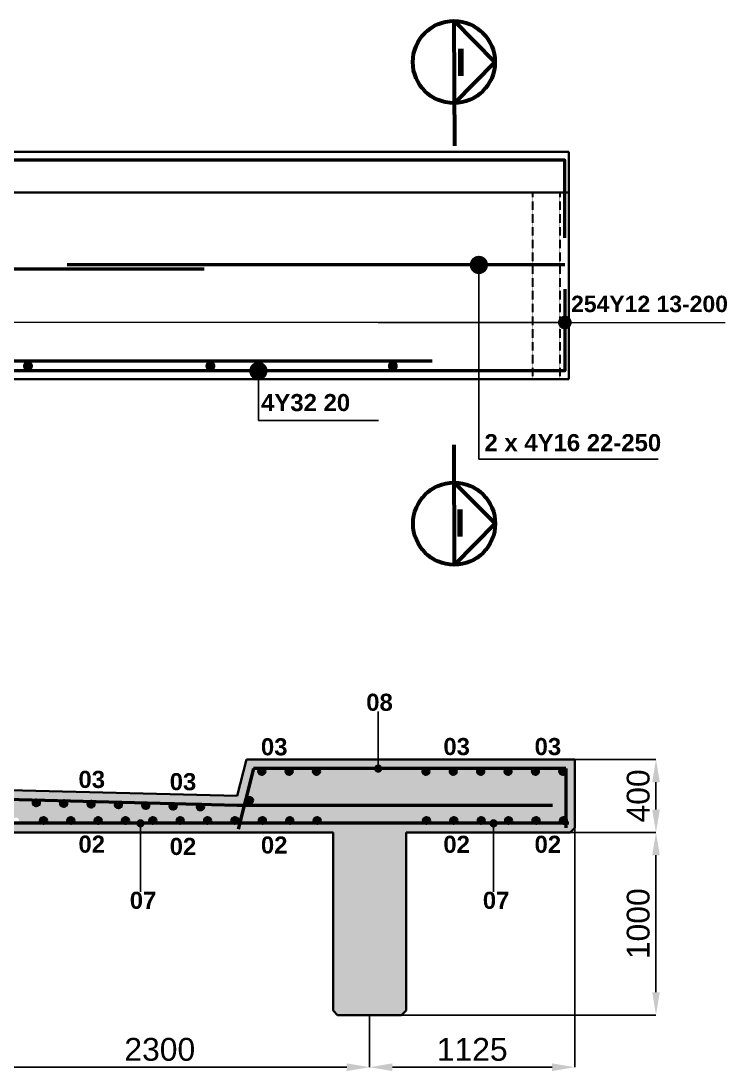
# Model space of a CAD drawing. Header units: millimetres. Extents: x -1307360 to -9241, y 140559 to 432424.
# Drawn here: x -1218462 to -1210722, y 223940 to 235445 of the extents above; entities that cross this region are included whole.
import ezdxf

# ---------------------------------------------------------------- set-up
doc = ezdxf.new("R2010")
doc.units = ezdxf.units.MM
doc.header["$MEASUREMENT"] = 0
doc.linetypes.add('DASHED2', pattern=[0.375, 0.25, -0.125])
for name, color, linetype, lineweight in [('BORDER', 3, 'Continuous', 60), ('dimension', 252, 'Continuous', 20), ('hidden', 5, 'DASHED2', 30), ('lettering', 120, 'Continuous', 25), ('outline', 3, 'Continuous', 35), ('reinforcement', 6, 'Continuous', 50)]:
    doc.layers.add(name, color=color, linetype=linetype, lineweight=lineweight)
doc.styles.add('ARIAL', font='arial.ttf')
doc.dimstyles.new('Dimstyle_50', dxfattribs={"dimtxt": 125, "dimasz": 125, "dimexe": 33, "dimexo": 25, "dimgap": 33, "dimtad": 1, "dimdec": 0, "dimzin": 0, "dimdsep": 46, "dimtxsty": 'ARIAL', "dimcen": 0.09, "dimclrd": 256, "dimclrt": 1, "dimadec": 0, "dimazin": 0, "dimtfac": 1, "dimtdec": 0, "dimtmove": 2, "dimatfit": 3, "dimldrblk": 'DOT', "dimfxl": 33, "dimtolj": 1, "dimtzin": 0, "dimarcsym": 0})
doc.dimstyles.new('scale_50', dxfattribs={"dimtxt": 250, "dimasz": 250, "dimexe": 0.25, "dimexo": 0.25, "dimgap": 66, "dimtad": 1, "dimdec": 0, "dimlfac": 0.5, "dimzin": 0, "dimdsep": 46, "dimtxsty": 'ARIAL', "dimcen": 0.09, "dimclrd": 4, "dimclre": 5, "dimclrt": 1, "dimadec": 0, "dimazin": 0, "dimtfac": 1, "dimtdec": 0, "dimtmove": 2, "dimatfit": 3, "dimfxl": 1, "dimtolj": 1, "dimtzin": 0, "dimarcsym": 0})

# ---------------------------------------------------------------- blocks, each defined once
blk = doc.blocks.new('*D142')
at = {"layer": 'Defpoints', "color": 0, "transparency": 16777216}
for p in [(-1219241, 224554), (-1214641, 224554), (-1214641, 223982)]:
    blk.add_point(p, dxfattribs=at)
at = {"layer": 'dimension', "color": 5, "lineweight": -2, "transparency": 16777216}
for p, q in [((-1219241, 224554), (-1219241, 223982)), ((-1214641, 224554), (-1214641, 223982))]:
    blk.add_line(p, q, dxfattribs=at)
at = {"layer": 'dimension', "color": 4, "lineweight": -2, "transparency": 16777216}
blk.add_line((-1218991, 223982), (-1214891, 223982), dxfattribs=at)
at = {"layer": 'dimension', "color": 4, "transparency": 16777216}
for points in [[(-1218991, 224024), (-1218991, 223940), (-1219241, 223982)], [(-1214891, 224024), (-1214891, 223940), (-1214641, 223982)]]:
    blk.add_solid(points, dxfattribs=at)
at = {"layer": 'dimension', "color": 1, "transparency": 16777216, "insert": (-1216941, 224176), "char_height": 250, "attachment_point": 5, "style": 'ARIAL'}
blk.add_mtext('\\A1;2300', dxfattribs=at)
blk = doc.blocks.new('*D143')
at = {"layer": 'Defpoints', "color": 0, "transparency": 16777216}
for p in [(-1212391, 226604), (-1214641, 224554), (-1212391, 223982)]:
    blk.add_point(p, dxfattribs=at)
at = {"layer": 'dimension', "color": 5, "lineweight": -2, "transparency": 16777216}
for p, q in [((-1212391, 226604), (-1212391, 223982)), ((-1214641, 224554), (-1214641, 223982))]:
    blk.add_line(p, q, dxfattribs=at)
at = {"layer": 'dimension', "color": 4, "lineweight": -2, "transparency": 16777216}
blk.add_line((-1214391, 223982), (-1212641, 223982), dxfattribs=at)
at = {"layer": 'dimension', "color": 4, "transparency": 16777216}
for points in [[(-1214391, 224024), (-1214391, 223940), (-1214641, 223982)], [(-1212641, 224024), (-1212641, 223940), (-1212391, 223982)]]:
    blk.add_solid(points, dxfattribs=at)
at = {"layer": 'dimension', "color": 1, "transparency": 16777216, "insert": (-1213516, 224176), "char_height": 250, "attachment_point": 5, "style": 'ARIAL'}
blk.add_mtext('\\A1;1125', dxfattribs=at)
blk = doc.blocks.new('*D144')
at = {"layer": 'Defpoints', "color": 0, "transparency": 16777216}
for p in [(-1212391, 227354), (-1212441, 226554), (-1211501, 226554)]:
    blk.add_point(p, dxfattribs=at)
at = {"layer": 'dimension', "color": 5, "lineweight": -2, "transparency": 16777216}
for p, q in [((-1212391, 227354), (-1211501, 227354)), ((-1212441, 226554), (-1211501, 226554))]:
    blk.add_line(p, q, dxfattribs=at)
at = {"layer": 'dimension', "color": 4, "lineweight": -2, "transparency": 16777216}
blk.add_line((-1211501, 227104), (-1211501, 226804), dxfattribs=at)
at = {"layer": 'dimension', "color": 4, "transparency": 16777216}
for points in [[(-1211543, 227104), (-1211459, 227104), (-1211501, 227354)], [(-1211543, 226804), (-1211459, 226804), (-1211501, 226554)]]:
    blk.add_solid(points, dxfattribs=at)
at = {"layer": 'dimension', "color": 1, "transparency": 16777216, "insert": (-1211695, 226954), "char_height": 250, "attachment_point": 5, "rotation": 90, "style": 'ARIAL'}
blk.add_mtext('\\A1;400', dxfattribs=at)
blk = doc.blocks.new('*D145')
at = {"layer": 'Defpoints', "color": 0, "transparency": 16777216}
for p in [(-1212441, 226554), (-1214291, 224554), (-1211501, 224554)]:
    blk.add_point(p, dxfattribs=at)
at = {"layer": 'dimension', "color": 5, "lineweight": -2, "transparency": 16777216}
for p, q in [((-1212441, 226554), (-1211501, 226554)), ((-1214291, 224554), (-1211501, 224554))]:
    blk.add_line(p, q, dxfattribs=at)
at = {"layer": 'dimension', "color": 4, "lineweight": -2, "transparency": 16777216}
blk.add_line((-1211501, 226304), (-1211501, 224804), dxfattribs=at)
at = {"layer": 'dimension', "color": 4, "transparency": 16777216}
for points in [[(-1211543, 226304), (-1211459, 226304), (-1211501, 226554)], [(-1211543, 224804), (-1211459, 224804), (-1211501, 224554)]]:
    blk.add_solid(points, dxfattribs=at)
at = {"layer": 'dimension', "color": 1, "transparency": 16777216, "insert": (-1211695, 225554), "char_height": 250, "attachment_point": 5, "rotation": 90, "style": 'ARIAL'}
blk.add_mtext('\\A1;1000', dxfattribs=at)
blk = doc.blocks.new('_Dot')
at = {"color": 0, "linetype": 'ByBlock', "lineweight": -2}
blk.add_line((-0.5, 0), (-1, 0), dxfattribs=at)
at = {"color": 0, "linetype": 'ByBlock', "const_width": 0.5}
blk.add_lwpolyline([(-0.25, 0, 1), (0.25, 0, 1)], format="xyb", close=True, dxfattribs=at)

msp = doc.modelspace()

# ---------------------------------------------------------------- hatches: boundary and pattern name
at = {"layer": 'reinforcement', "true_color": 0xf0f0f0}
msp.add_hatch(color=7, dxfattribs=at).paths.add_polyline_path([(-1219641.1, 224604), (-1219591.1, 224554), (-1218891.1, 224554), (-1218841.1, 224604), (-1218841.1, 226554), (-1215041.1, 226554), (-1215041.1, 224604), (-1214991.1, 224554), (-1214291.1, 224554), (-1214241.1, 224604), (-1214241.1, 226554), (-1212441.1, 226554), (-1212391.1, 226604), (-1212391.1, 227354), (-1215991.1, 227354), (-1216091.1, 226954), (-1223091.1, 227129), (-1223091.1, 227030.2, -0.0927588), (-1223079.4, 227028.7), (-1222801, 227021.8, -0.1394257), (-1222783.5, 227021.3), (-1222501.1, 227014.3, -0.139455), (-1222483.6, 227013.8), (-1222201.2, 227006.8, -0.1394843), (-1222183.7, 227006.3), (-1221901.3, 226999.3, -0.1395137), (-1221883.8, 226998.8), (-1221601.4, 226991.8, -0.139543), (-1221583.8, 226991.3), (-1221301.5, 226984.3, -0.1395723), (-1221283.9, 226983.8), (-1221001.6, 226976.8, -0.1396016), (-1220984, 226976.3), (-1220701.7, 226969.3, -0.1396308), (-1220684.1, 226968.8), (-1220401.7, 226961.8, -0.1396601), (-1220384.2, 226961.3), (-1220101.8, 226954.3, -0.1396894), (-1220084.3, 226953.8), (-1219801.9, 226946.8, -0.1397187), (-1219784.4, 226946.3), (-1218602.3, 226916.8, -0.1398357), (-1218584.8, 226916.4), (-1218302.4, 226909.3, -0.139865), (-1218284.9, 226908.9), (-1218002.5, 226901.8, -0.1398942), (-1217985, 226901.4), (-1217702.6, 226894.3, -0.1399234), (-1217685, 226893.9), (-1217402.7, 226886.8, -0.1399527), (-1217385.1, 226886.4), (-1217102.8, 226879.3, -0.1399819), (-1217085.2, 226878.9), (-1216802.9, 226871.8, -0.1400111), (-1216785.3, 226871.4), (-1216503, 226864.3, -0.1400403), (-1216485.4, 226863.9), (-1216093.6, 226854.1), (-1216013.5, 226854.1), (-1215913, 227254), (-1215825.1, 227254, -0.0324327), (-1215820.9, 227254), (-1215525.1, 227254, -0.0324327), (-1215520.9, 227254), (-1215225.1, 227254, -0.0324327), (-1215220.9, 227254), (-1214025.1, 227254, -0.0324327), (-1214020.9, 227254), (-1213725.1, 227254, -0.0324327), (-1213720.9, 227254), (-1213425.1, 227254, -0.0324327), (-1213420.9, 227254), (-1213125.1, 227254, -0.0324327), (-1213120.9, 227254), (-1212825.1, 227254, -0.0324327), (-1212820.9, 227254), (-1212525.1, 227254, -0.0324327), (-1212520.9, 227254), (-1212491.1, 227254), (-1212491.1, 227224, -0.0293275), (-1212491.1, 227220.2), (-1212491.1, 226705.5, -0.1653291), (-1212484.4, 226686, -0.1653291), (-1212491.1, 226666.5), (-1212491.1, 226654.5), (-1212510.9, 226654.5, -0.0878491), (-1212522, 226654.5), (-1212810.9, 226654.5, -0.0871719), (-1212822, 226654.5), (-1213110.9, 226654.5, -0.0864894), (-1213121.9, 226654.5), (-1213411, 226654.5, -0.0858017), (-1213421.9, 226654.5), (-1213711, 226654.5, -0.0851086), (-1213721.8, 226654.5), (-1214011.1, 226654.5, -0.08441), (-1214021.8, 226654.5), (-1215211.2, 226654.4, -0.0815575), (-1215221.6, 226654.4), (-1215511.3, 226654.4, -0.080829), (-1215521.6, 226654.4), (-1215811.3, 226654.4, -0.0800941), (-1215821.5, 226654.4), (-1216111.4, 226654.4, -0.0793526), (-1216121.5, 226654.4), (-1216411.4, 226654.4, -0.0786043), (-1216421.4, 226654.4), (-1216711.5, 226654.4, -0.0778489), (-1216721.4, 226654.4), (-1217011.5, 226654.4, -0.0770864), (-1217021.3, 226654.4), (-1217311.6, 226654.4, -0.0763164), (-1217321.3, 226654.4), (-1217611.6, 226654.4, -0.0755387), (-1217621.2, 226654.4), (-1217911.7, 226654.4, -0.0747531), (-1217921.2, 226654.4), (-1218211.7, 226654.3, -0.0739594), (-1218221.1, 226654.3), (-1218511.8, 226654.3, -0.0731572), (-1218521.1, 226654.3), (-1218811.8, 226654.3, -0.0723463), (-1218821, 226654.3), (-1219815.9, 226654.3, -0.0695656), (-1219824.8, 226654.3), (-1220116, 226654.3, -0.0687132), (-1220124.7, 226654.3), (-1220416, 226654.3, -0.0678504), (-1220424.7, 226654.3), (-1220716.1, 226654.3, -0.0669766), (-1220724.6, 226654.3), (-1221016.2, 226654.3, -0.0660915), (-1221024.6, 226654.3), (-1221316.2, 226654.3, -0.0651946), (-1221324.5, 226654.3), (-1221616.3, 226654.3, -0.0642854), (-1221624.5, 226654.3), (-1221916.3, 226654.3, -0.0633633), (-1221924.4, 226654.3), (-1222216.4, 226654.2, -0.0624279), (-1222224.3, 226654.2), (-1222516.4, 226654.2, -0.0614784), (-1222524.3, 226654.2), (-1222816.5, 226654.2, -0.0605143), (-1222824.2, 226654.2), (-1223091.1, 226654.2), (-1223091.1, 226554), (-1219641.1, 226554)])
h = msp.add_hatch(color=7, dxfattribs=at)
h.paths.add_polyline_path([(-1230261.1, 227221.8, -0.9824823), (-1230325.1, 227222.9, -0.347061), (-1230300.5, 227254), (-1230551.6, 227254, -0.347061), (-1230527.1, 227222.9, -0.9924799), (-1230591.1, 227222.4), (-1230591.1, 226686.5, -0.9924799), (-1230527.1, 226686, -0.3994949), (-1230557.5, 226654), (-1230267.4, 226654, -0.3982522), (-1230297.7, 226686, -1), (-1230233.7, 226686, -0.3982378), (-1230263.9, 226654), (-1229967.6, 226654.1, -0.397063), (-1229997.7, 226686, -1), (-1229933.7, 226686, -0.3970486), (-1229963.8, 226654.1), (-1229667.7, 226654.1, -0.3959523), (-1229697.7, 226686, -1), (-1229633.7, 226686, -0.3959379), (-1229663.7, 226654.1), (-1229367.8, 226654.1, -0.3949064), (-1229397.7, 226686, -1), (-1229333.7, 226686, -0.394892), (-1229363.6, 226654.1), (-1229067.9, 226654.1, -0.3939152), (-1229097.7, 226686, -1), (-1229033.7, 226686, -0.3939008), (-1229063.5, 226654.1), (-1228008.1, 226654.1, -0.3907512), (-1228037.5, 226686, -1), (-1227973.5, 226686, -0.3907368), (-1228002.9, 226654.1), (-1227708.1, 226654.1, -0.389932), (-1227737.5, 226686, -1), (-1227673.5, 226686, -0.3899177), (-1227702.8, 226654.1), (-1227408.2, 226654.1, -0.3891402), (-1227437.5, 226686, -1), (-1227373.5, 226686, -0.3891259), (-1227402.7, 226654.1), (-1227108.3, 226654.1, -0.3883732), (-1227137.5, 226686, -1), (-1227073.5, 226686, -0.3883589), (-1227102.6, 226654.1), (-1226808.4, 226654.1, -0.3876288), (-1226837.5, 226686, -1), (-1226773.5, 226686, -0.3876145), (-1226802.5, 226654.1), (-1226508.5, 226654.1, -0.3869051), (-1226537.5, 226686, -1), (-1226473.5, 226686, -0.3868908), (-1226502.5, 226654.1), (-1226208.6, 226654.1, -0.3862006), (-1226237.5, 226686, -1), (-1226173.5, 226686, -0.3861863), (-1226202.4, 226654.1), (-1225908.6, 226654.2, -0.3855138), (-1225937.5, 226686, -1), (-1225873.5, 226686, -0.3854995), (-1225902.3, 226654.2), (-1225608.7, 226654.2, -0.3848435), (-1225637.5, 226686, -1), (-1225573.5, 226686, -0.3848292), (-1225602.2, 226654.2), (-1225308.8, 226654.2, -0.3841885), (-1225337.5, 226686, -1), (-1225273.5, 226686, -0.3841742), (-1225302.2, 226654.2), (-1225008.9, 226654.2, -0.3835478), (-1225037.5, 226686, -1), (-1224973.5, 226686, -0.3835335), (-1225002.1, 226654.2), (-1224708.9, 226654.2, -0.3829206), (-1224737.5, 226686, -1), (-1224673.5, 226686, -0.3829063), (-1224702, 226654.2), (-1224409, 226654.2, -0.3823061), (-1224437.5, 226686, -1), (-1224373.5, 226686, -0.3822918), (-1224402, 226654.2), (-1223424.1, 226654.2, -0.3803686), (-1223452.4, 226686, -1), (-1223388.4, 226686, -0.3803544), (-1223416.6, 226654.2), (-1223124.2, 226654.2, -0.3798009), (-1223152.4, 226686, -0.8119305), (-1223091.1, 226698.9), (-1223091.1, 226966.3, -0.397432), (-1223121.2, 226998.3, -0.3283093), (-1223098.7, 227028.8), (-1223381.2, 227021.8, -0.3429329), (-1223357.1, 226990.8, -1), (-1223421.1, 226990.8, -0.3290697), (-1223398.6, 227021.3), (-1224581.2, 226991.9, -0.3460821), (-1224556.8, 226960.8, -1), (-1224620.8, 226960.8, -0.3321926), (-1224597.8, 226991.5), (-1224881.2, 226984.4, -0.3468911), (-1224856.7, 226953.3, -1), (-1224920.7, 226953.3, -0.3329948), (-1224897.7, 226984), (-1225181.2, 226976.9, -0.3477095), (-1225156.6, 226945.8, -1), (-1225220.6, 226945.8, -0.3338063), (-1225197.5, 226976.5), (-1225481.2, 226969.4, -0.3485375), (-1225456.5, 226938.3, -1), (-1225520.5, 226938.3, -0.3346272), (-1225497.3, 226969), (-1225781.2, 226962, -0.3493754), (-1225756.4, 226930.8, -1), (-1225820.4, 226930.8, -0.335458), (-1225797.1, 226961.6), (-1226081.2, 226954.5, -0.3502237), (-1226056.3, 226923.3, -1), (-1226120.3, 226923.3, -0.3362991), (-1226096.9, 226954.1), (-1226381.2, 226947, -0.3510826), (-1226356.2, 226915.8, -1), (-1226420.2, 226915.8, -0.3371507), (-1226396.7, 226946.6), (-1226681.2, 226939.5, -0.3519527), (-1226656.1, 226908.3, -1), (-1226720.1, 226908.3, -0.3380133), (-1226696.5, 226939.2), (-1226981.2, 226932.1, -0.3528342), (-1226956, 226900.8, -1), (-1227020, 226900.8, -0.3388873), (-1226996.3, 226931.7), (-1227281.2, 226924.6, -0.3537278), (-1227255.9, 226893.3, -1), (-1227319.9, 226893.3, -0.3397733), (-1227296.2, 226924.2), (-1227581.2, 226917.1, -0.3546339), (-1227555.8, 226885.8, -1), (-1227619.8, 226885.8, -0.3406715), (-1227596, 226916.8), (-1227881.2, 226909.6, -0.355553), (-1227855.7, 226878.3, -1), (-1227919.7, 226878.3, -0.3415827), (-1227895.8, 226909.3), (-1229081.3, 226879.7, -0.3593716), (-1229055.3, 226848.3, -1), (-1229119.3, 226848.3, -0.3453681), (-1229095, 226879.4), (-1229381.3, 226872.3, -0.3603652), (-1229355.3, 226840.8, -1), (-1229419.3, 226840.8, -0.346353), (-1229394.8, 226871.9), (-1229681.3, 226864.8, -0.361376), (-1229655.2, 226833.3, -1), (-1229719.2, 226833.3, -0.4691019), (-1229681.3, 226864.8), (-1229394.8, 226871.9, -0.106497), (-1229381.3, 226872.3), (-1229095, 226879.4, -0.1082767), (-1229081.3, 226879.7), (-1227895.8, 226909.3, -0.1151331), (-1227881.2, 226909.6), (-1227596, 226916.8, -0.1167874), (-1227581.2, 226917.1), (-1227296.2, 226924.2, -0.1184199), (-1227281.2, 226924.6), (-1227246.1, 226925.5), (-1230021.7, 226919.3, -0.3204521), (-1230000.1, 226889, -1), (-1230064.1, 226889, -0.3192243), (-1230042.6, 226919.2), (-1230185.4, 226918.9)])
h.paths.add_polyline_path([(-1230194.2, 226947.6, -1), (-1230258.2, 226947.6, -1)], flags=16)
h.paths.add_polyline_path([(-1216826.9, 226840.8, -0.3418483), (-1216802.9, 226871.8), (-1217085.2, 226878.9, -0.327965), (-1217062.8, 226848.3, -1), (-1217126.8, 226848.3, -0.3418643), (-1217102.8, 226879.3), (-1217385.1, 226886.4, -0.3279809), (-1217362.7, 226855.8, -1), (-1217426.7, 226855.8, -0.3418803), (-1217402.7, 226886.8), (-1217685, 226893.9, -0.3279967), (-1217662.6, 226863.3, -1), (-1217726.6, 226863.3, -0.3418963), (-1217702.6, 226894.3), (-1217985, 226901.4, -0.3280126), (-1217962.5, 226870.8, -1), (-1218026.5, 226870.8, -0.3419123), (-1218002.5, 226901.8), (-1218284.9, 226908.9, -0.3280285), (-1218262.4, 226878.3, -1), (-1218326.4, 226878.3, -0.3419284), (-1218302.4, 226909.3), (-1218584.8, 226916.4, -0.3280444), (-1218562.3, 226885.8, -1), (-1218626.3, 226885.8, -0.3419444), (-1218602.3, 226916.8), (-1219784.4, 226946.3, -0.328108), (-1219761.9, 226915.8, -1), (-1219825.9, 226915.8, -0.3420085), (-1219801.9, 226946.8), (-1220084.3, 226953.8, -0.3281239), (-1220061.8, 226923.3, -1), (-1220125.8, 226923.3, -0.3420245), (-1220101.8, 226954.3), (-1220384.2, 226961.3, -0.3281398), (-1220361.8, 226930.8, -1), (-1220425.8, 226930.8, -0.3420406), (-1220401.7, 226961.8), (-1220684.1, 226968.8, -0.3281557), (-1220661.7, 226938.3, -1), (-1220725.7, 226938.3, -0.3420566), (-1220701.7, 226969.3), (-1220984, 226976.3, -0.3281716), (-1220961.6, 226945.8, -1), (-1221025.6, 226945.8, -0.3420727), (-1221001.6, 226976.8), (-1221283.9, 226983.8, -0.3281875), (-1221261.5, 226953.3, -1), (-1221325.5, 226953.3, -0.3420887), (-1221301.5, 226984.3), (-1221583.8, 226991.3, -0.3282034), (-1221561.4, 226960.8, -1), (-1221625.4, 226960.8, -0.3421048), (-1221601.4, 226991.8), (-1221883.8, 226998.8, -0.3282193), (-1221861.3, 226968.3, -1), (-1221925.3, 226968.3, -0.3421208), (-1221901.3, 226999.3), (-1222183.7, 227006.3, -0.3282353), (-1222161.2, 226975.8, -1), (-1222225.2, 226975.8, -0.3421369), (-1222201.2, 227006.8), (-1222483.6, 227013.8, -0.3282512), (-1222461.1, 226983.3, -1), (-1222525.1, 226983.3, -0.3421529), (-1222501.1, 227014.3), (-1222783.5, 227021.3, -0.3282671), (-1222761, 226990.8, -1), (-1222825, 226990.8, -0.342169), (-1222801, 227021.8), (-1223079.4, 227028.7, -0.3254219), (-1223057.2, 226998.3, -0.4311966), (-1223091.1, 226966.3), (-1223091.1, 226698.9, -0.1037951), (-1223088.4, 226686, -0.1037951), (-1223091.1, 226673.1), (-1223091.1, 226654.2), (-1222824.2, 226654.2, -0.3792426), (-1222852.4, 226686, -1), (-1222788.4, 226686, -0.3792283), (-1222816.5, 226654.2), (-1222524.3, 226654.2, -0.3786933), (-1222552.4, 226686, -1), (-1222488.4, 226686, -0.3786791), (-1222516.4, 226654.2), (-1222224.3, 226654.2, -0.3781527), (-1222252.4, 226686, -1), (-1222188.4, 226686, -0.3781385), (-1222216.4, 226654.2), (-1221924.4, 226654.3, -0.3776203), (-1221952.4, 226686, -1), (-1221888.4, 226686, -0.3776061), (-1221916.3, 226654.3), (-1221624.5, 226654.3, -0.3770958), (-1221652.4, 226686, -1), (-1221588.4, 226686, -0.3770816), (-1221616.3, 226654.3), (-1221324.5, 226654.3, -0.3765788), (-1221352.4, 226686, -1), (-1221288.4, 226686, -0.3765646), (-1221316.2, 226654.3), (-1221024.6, 226654.3, -0.376069), (-1221052.4, 226686, -1), (-1220988.4, 226686, -0.3760548), (-1221016.2, 226654.3), (-1220724.6, 226654.3, -0.3755662), (-1220752.4, 226686, -1), (-1220688.4, 226686, -0.375552), (-1220716.1, 226654.3), (-1220424.7, 226654.3, -0.37507), (-1220452.4, 226686, -1), (-1220388.4, 226686, -0.3750558), (-1220416, 226654.3), (-1220124.7, 226654.3, -0.3745802), (-1220152.4, 226686, -1), (-1220088.4, 226686, -0.374566), (-1220116, 226654.3), (-1219824.8, 226654.3, -0.3740967), (-1219852.4, 226686, -1), (-1219788.4, 226686, -0.3740825), (-1219815.9, 226654.3), (-1218821, 226654.3, -0.3725205), (-1218848.4, 226686, -1), (-1218784.4, 226686, -0.3725063), (-1218811.8, 226654.3), (-1218521.1, 226654.3, -0.3720613), (-1218548.4, 226686, -1), (-1218484.4, 226686, -0.3720471), (-1218511.8, 226654.3), (-1218221.1, 226654.3, -0.3716072), (-1218248.4, 226686, -1), (-1218184.4, 226686, -0.371593), (-1218211.7, 226654.3), (-1217921.2, 226654.4, -0.3711581), (-1217948.4, 226686, -1), (-1217884.4, 226686, -0.3711439), (-1217911.7, 226654.4), (-1217621.2, 226654.4, -0.3707137), (-1217648.4, 226686, -1), (-1217584.4, 226686, -0.3706996), (-1217611.6, 226654.4), (-1217321.3, 226654.4, -0.3702741), (-1217348.4, 226686, -1), (-1217284.4, 226686, -0.3702599), (-1217311.6, 226654.4), (-1217021.3, 226654.4, -0.3698389), (-1217048.4, 226686, -1), (-1216984.4, 226686, -0.3698247), (-1217011.5, 226654.4), (-1216721.4, 226654.4, -0.3694081), (-1216748.4, 226686, -1), (-1216684.4, 226686, -0.3693939), (-1216711.5, 226654.4), (-1216421.4, 226654.4, -0.3689815), (-1216448.4, 226686, -1), (-1216384.4, 226686, -0.3689674), (-1216411.4, 226654.4), (-1216121.5, 226654.4, -0.3685591), (-1216148.4, 226686, -1), (-1216084.4, 226686, -0.368545), (-1216111.4, 226654.4), (-1216063.6, 226654.4), (-1216013.5, 226854.1), (-1216093.6, 226854.1), (-1216485.4, 226863.9, -0.3279333), (-1216463, 226833.3, -1), (-1216527, 226833.3, -0.3418323), (-1216503, 226864.3), (-1216785.3, 226871.4, -0.3279491), (-1216762.9, 226840.8, -1)])
h.paths.add_polyline_path([(-1212491.1, 227220.2, -0.9711024), (-1212555, 227222.1, -0.3953466), (-1212525.1, 227254), (-1212820.9, 227254, -0.3953466), (-1212791, 227222.1, -1), (-1212855, 227222.1, -0.3953466), (-1212825.1, 227254), (-1213120.9, 227254, -0.3953466), (-1213091, 227222.1, -1), (-1213155, 227222.1, -0.3953466), (-1213125.1, 227254), (-1213420.9, 227254, -0.3953466), (-1213391, 227222.1, -1), (-1213455, 227222.1, -0.3953466), (-1213425.1, 227254), (-1213720.9, 227254, -0.3953466), (-1213691, 227222.1, -1), (-1213755, 227222.1, -0.3953466), (-1213725.1, 227254), (-1214020.9, 227254, -0.3953466), (-1213991, 227222.1, -1), (-1214055, 227222.1, -0.3953466), (-1214025.1, 227254), (-1215220.9, 227254, -0.3953466), (-1215191, 227222.1, -1), (-1215255, 227222.1, -0.3953466), (-1215225.1, 227254), (-1215520.9, 227254, -0.3953466), (-1215491, 227222.1, -1), (-1215555, 227222.1, -0.3953466), (-1215525.1, 227254), (-1215820.9, 227254, -0.3953466), (-1215791, 227222.1, -1), (-1215855, 227222.1, -0.3953466), (-1215825.1, 227254), (-1215913, 227254), (-1216063.6, 226654.4), (-1215821.5, 226654.4, -0.3681407), (-1215848.4, 226686, -1), (-1215784.4, 226686, -0.3681266), (-1215811.3, 226654.4), (-1215521.6, 226654.4, -0.3677262), (-1215548.4, 226686, -1), (-1215484.4, 226686, -0.3677121), (-1215511.3, 226654.4), (-1215221.6, 226654.4, -0.3673155), (-1215248.4, 226686, -1), (-1215184.4, 226686, -0.3673014), (-1215211.2, 226654.4), (-1214021.8, 226654.5, -0.3657087), (-1214048.4, 226686, -1), (-1213984.4, 226686, -0.3656946), (-1214011.1, 226654.5), (-1213721.8, 226654.5, -0.3653156), (-1213748.4, 226686, -1), (-1213684.4, 226686, -0.3653014), (-1213711, 226654.5), (-1213421.9, 226654.5, -0.3649257), (-1213448.4, 226686, -1), (-1213384.4, 226686, -0.3649116), (-1213411, 226654.5), (-1213121.9, 226654.5, -0.3645389), (-1213148.4, 226686, -1), (-1213084.4, 226686, -0.3645248), (-1213110.9, 226654.5), (-1212822, 226654.5, -0.3641553), (-1212848.4, 226686, -1), (-1212784.4, 226686, -0.3641412), (-1212810.9, 226654.5), (-1212522, 226654.5, -0.3637747), (-1212548.4, 226686, -0.7162533), (-1212491.1, 226705.5)])
h.paths.add_polyline_path([(-1215989.1, 226906.3, -1), (-1215925.1, 226906.3, -1)], flags=16)
at = {"layer": 'reinforcement'}
h = msp.add_hatch(color=256, dxfattribs=at)
h.paths.add_polyline_path([(-1215855, 227222.1), (-1215791, 227222.1, 1)])
h.paths.add_polyline_path([(-1215791, 227222.1), (-1215855, 227222.1, 1)])
h = msp.add_hatch(color=256, dxfattribs=at)
h.paths.add_polyline_path([(-1215555, 227222.1), (-1215491, 227222.1, 1)])
h.paths.add_polyline_path([(-1215491, 227222.1), (-1215555, 227222.1, 1)])
h = msp.add_hatch(color=256, dxfattribs=at)
h.paths.add_polyline_path([(-1215255, 227222.1), (-1215191, 227222.1, 1)])
h.paths.add_polyline_path([(-1215191, 227222.1), (-1215255, 227222.1, 1)])
h = msp.add_hatch(color=256, dxfattribs=at)
h.paths.add_polyline_path([(-1214055, 227222.1), (-1213991, 227222.1, 1)])
h.paths.add_polyline_path([(-1213991, 227222.1), (-1214055, 227222.1, 1)])
h = msp.add_hatch(color=256, dxfattribs=at)
h.paths.add_polyline_path([(-1213755, 227222.1), (-1213691, 227222.1, 1)])
h.paths.add_polyline_path([(-1213691, 227222.1), (-1213755, 227222.1, 1)])
h = msp.add_hatch(color=256, dxfattribs=at)
h.paths.add_polyline_path([(-1213455, 227222.1), (-1213391, 227222.1, 1)])
h.paths.add_polyline_path([(-1213391, 227222.1), (-1213455, 227222.1, 1)])
h = msp.add_hatch(color=256, dxfattribs=at)
h.paths.add_polyline_path([(-1213155, 227222.1), (-1213091, 227222.1, 1)])
h.paths.add_polyline_path([(-1213091, 227222.1), (-1213155, 227222.1, 1)])
h = msp.add_hatch(color=256, dxfattribs=at)
h.paths.add_polyline_path([(-1212855, 227222.1), (-1212791, 227222.1, 1)])
h.paths.add_polyline_path([(-1212791, 227222.1), (-1212855, 227222.1, 1)])
h = msp.add_hatch(color=256, dxfattribs=at)
h.paths.add_polyline_path([(-1212555, 227222.1), (-1212491, 227222.1, 1)])
h.paths.add_polyline_path([(-1212491, 227222.1), (-1212555, 227222.1, 1)])
h = msp.add_hatch(color=256, dxfattribs=at)
h.paths.add_polyline_path([(-1218326.4, 226878.3), (-1218262.4, 226878.3, 1)])
h.paths.add_polyline_path([(-1218262.4, 226878.3), (-1218326.4, 226878.3, 1)])
h = msp.add_hatch(color=256, dxfattribs=at)
h.paths.add_polyline_path([(-1218026.5, 226870.8), (-1217962.5, 226870.8, 1)])
h.paths.add_polyline_path([(-1217962.5, 226870.8), (-1218026.5, 226870.8, 1)])
h = msp.add_hatch(color=256, dxfattribs=at)
h.paths.add_polyline_path([(-1217726.6, 226863.3), (-1217662.6, 226863.3, 1)])
h.paths.add_polyline_path([(-1217662.6, 226863.3), (-1217726.6, 226863.3, 1)])
h = msp.add_hatch(color=256, dxfattribs=at)
h.paths.add_polyline_path([(-1217426.7, 226855.8), (-1217362.7, 226855.8, 1)])
h.paths.add_polyline_path([(-1217362.7, 226855.8), (-1217426.7, 226855.8, 1)])
h = msp.add_hatch(color=256, dxfattribs=at)
h.paths.add_polyline_path([(-1217126.8, 226848.3), (-1217062.8, 226848.3, 1)])
h.paths.add_polyline_path([(-1217062.8, 226848.3), (-1217126.8, 226848.3, 1)])
h = msp.add_hatch(color=256, dxfattribs=at)
h.paths.add_polyline_path([(-1216826.9, 226840.8), (-1216762.9, 226840.8, 1)])
h.paths.add_polyline_path([(-1216762.9, 226840.8), (-1216826.9, 226840.8, 1)])
h = msp.add_hatch(color=256, dxfattribs=at)
h.paths.add_polyline_path([(-1215989.1, 226906.3), (-1215925.1, 226906.3, 1)])
h.paths.add_polyline_path([(-1215925.1, 226906.3), (-1215989.1, 226906.3, 1)])
h = msp.add_hatch(color=256, dxfattribs=at)
h.paths.add_polyline_path([(-1216527, 226833.3), (-1216463, 226833.3, 1)])
h.paths.add_polyline_path([(-1216463, 226833.3), (-1216527, 226833.3, 1)])
h = msp.add_hatch(color=256, dxfattribs=at)
h.paths.add_polyline_path([(-1218248.4, 226686), (-1218184.4, 226686, 1)])
h.paths.add_polyline_path([(-1218184.4, 226686), (-1218248.4, 226686, 1)])
h = msp.add_hatch(color=256, dxfattribs=at)
h.paths.add_polyline_path([(-1217948.4, 226686), (-1217884.4, 226686, 1)])
h.paths.add_polyline_path([(-1217884.4, 226686), (-1217948.4, 226686, 1)])
h = msp.add_hatch(color=256, dxfattribs=at)
h.paths.add_polyline_path([(-1217648.4, 226686), (-1217584.4, 226686, 1)])
h.paths.add_polyline_path([(-1217584.4, 226686), (-1217648.4, 226686, 1)])
h = msp.add_hatch(color=256, dxfattribs=at)
h.paths.add_polyline_path([(-1217348.4, 226686), (-1217284.4, 226686, 1)])
h.paths.add_polyline_path([(-1217284.4, 226686), (-1217348.4, 226686, 1)])
h = msp.add_hatch(color=256, dxfattribs=at)
h.paths.add_polyline_path([(-1217048.4, 226686), (-1216984.4, 226686, 1)])
h.paths.add_polyline_path([(-1216984.4, 226686), (-1217048.4, 226686, 1)])
h = msp.add_hatch(color=256, dxfattribs=at)
h.paths.add_polyline_path([(-1216748.4, 226686), (-1216684.4, 226686, 1)])
h.paths.add_polyline_path([(-1216684.4, 226686), (-1216748.4, 226686, 1)])
h = msp.add_hatch(color=256, dxfattribs=at)
h.paths.add_polyline_path([(-1216448.4, 226686), (-1216384.4, 226686, 1)])
h.paths.add_polyline_path([(-1216384.4, 226686), (-1216448.4, 226686, 1)])
h = msp.add_hatch(color=256, dxfattribs=at)
h.paths.add_polyline_path([(-1216148.4, 226686), (-1216084.4, 226686, 1)])
h.paths.add_polyline_path([(-1216084.4, 226686), (-1216148.4, 226686, 1)])
h = msp.add_hatch(color=256, dxfattribs=at)
h.paths.add_polyline_path([(-1215848.4, 226686), (-1215784.4, 226686, 1)])
h.paths.add_polyline_path([(-1215784.4, 226686), (-1215848.4, 226686, 1)])
h = msp.add_hatch(color=256, dxfattribs=at)
h.paths.add_polyline_path([(-1215548.4, 226686), (-1215484.4, 226686, 1)])
h.paths.add_polyline_path([(-1215484.4, 226686), (-1215548.4, 226686, 1)])
h = msp.add_hatch(color=256, dxfattribs=at)
h.paths.add_polyline_path([(-1215248.4, 226686), (-1215184.4, 226686, 1)])
h.paths.add_polyline_path([(-1215184.4, 226686), (-1215248.4, 226686, 1)])
h = msp.add_hatch(color=256, dxfattribs=at)
h.paths.add_polyline_path([(-1214048.4, 226686), (-1213984.4, 226686, 1)])
h.paths.add_polyline_path([(-1213984.4, 226686), (-1214048.4, 226686, 1)])
h = msp.add_hatch(color=256, dxfattribs=at)
h.paths.add_polyline_path([(-1213748.4, 226686), (-1213684.4, 226686, 1)])
h.paths.add_polyline_path([(-1213684.4, 226686), (-1213748.4, 226686, 1)])
h = msp.add_hatch(color=256, dxfattribs=at)
h.paths.add_polyline_path([(-1213448.4, 226686), (-1213384.4, 226686, 1)])
h.paths.add_polyline_path([(-1213384.4, 226686), (-1213448.4, 226686, 1)])
h = msp.add_hatch(color=256, dxfattribs=at)
h.paths.add_polyline_path([(-1213148.4, 226686), (-1213084.4, 226686, 1)])
h.paths.add_polyline_path([(-1213084.4, 226686), (-1213148.4, 226686, 1)])
h = msp.add_hatch(color=256, dxfattribs=at)
h.paths.add_polyline_path([(-1212848.4, 226686), (-1212784.4, 226686, 1)])
h.paths.add_polyline_path([(-1212784.4, 226686), (-1212848.4, 226686, 1)])
h = msp.add_hatch(color=256, dxfattribs=at)
h.paths.add_polyline_path([(-1212548.4, 226686), (-1212484.4, 226686, 1)])
h.paths.add_polyline_path([(-1212484.4, 226686), (-1212548.4, 226686, 1)])

# ---------------------------------------------------------------- linework, layer by layer
at = {"layer": 'BORDER'}
for p, q in [((-1213707.2, 234077.3), (-1213712.9, 235442.5)), ((-1213711.2, 229487.7), (-1213714.2, 230800.2))]:
    msp.add_line(p, q, dxfattribs=at)
for points in [[(-1213715.4, 235445.1), (-1213266.8, 234995.1), (-1213711.7, 234545.1)], [(-1213712.3, 230387.7), (-1213263.7, 229937.7), (-1213708.6, 229487.8)]]:
    msp.add_lwpolyline(points, dxfattribs=at)
at = {"layer": 'BORDER', "color": 4, "const_width": 54.5}
for points in [[(-1218413.2, 231664.7, 1), (-1218358.7, 231664.7, 1)], [(-1216413.2, 231664.7, 1), (-1216358.7, 231664.7, 1)], [(-1214413.2, 231664.7, 1), (-1214358.7, 231664.7, 1)]]:
    msp.add_lwpolyline(points, format="xyb", close=True, dxfattribs=at)
at = {"layer": 'BORDER'}
for centre in [(-1213716.8, 234995.1), (-1213713.7, 229937.7)]:
    msp.add_circle(centre, 450, dxfattribs=at)
at = {"layer": 'dimension'}
for p, q in [((-1212500.4, 232066.3), (-1212500.4, 232216.3)), ((-1212500.4, 232141.3), (-1230385.4, 232141.3))]:
    msp.add_line(p, q, dxfattribs=at)
msp.add_lwpolyline([(-1212500.4, 232141.3), (-1210742.1, 232141.3)], dxfattribs=at)
at = {"layer": 'hidden', "ltscale": 10}
for p, q in [((-1212855.4, 233565.5), (-1212855.4, 231520.5)), ((-1212555.4, 233565.5), (-1212555.4, 231520.5))]:
    msp.add_line(p, q, dxfattribs=at)
at = {"layer": 'outline'}
for p, q in [((-1230430.4, 234010.5), (-1212455.4, 234010.5)), ((-1212455.4, 234010.5), (-1212455.4, 231520.5)), ((-1230430.4, 233565.5), (-1212455.4, 233565.5)), ((-1212455.4, 231520.5), (-1230430.4, 231520.5)), ((-1215991.1, 227354), (-1216091.1, 226954)), ((-1212391.1, 227354), (-1215991.1, 227354)), ((-1212391.1, 227354), (-1212391.1, 226604)), ((-1223091.1, 227129), (-1216091.1, 226954)), ((-1215041.1, 226554), (-1218841.1, 226554)), ((-1215041.1, 226554), (-1215041.1, 224604)), ((-1212441.1, 226554), (-1214241.1, 226554)), ((-1214241.1, 226554), (-1214241.1, 224604)), ((-1212391.1, 226604), (-1212441.1, 226554)), ((-1214991.1, 224554), (-1215041.1, 224604)), ((-1214291.1, 224554), (-1214241.1, 224604)), ((-1214991.1, 224554), (-1214291.1, 224554))]:
    msp.add_line(p, q, dxfattribs=at)
at = {"layer": 'reinforcement'}
for p, q in [((-1213955.4, 231719.5), (-1228930.4, 231719.5)), ((-1215913, 227254), (-1216080.1, 226588.9)), ((-1212491.1, 227254), (-1215913, 227254)), ((-1212491.1, 227254), (-1212491.1, 226604)), ((-1223093.6, 227029.1), (-1216093.6, 226854.1)), ((-1216093.6, 226854.1), (-1212635.3, 226854.1)), ((-1212455.2, 226654.5), (-1230591.1, 226654))]:
    msp.add_line(p, q, dxfattribs=at)
for points in [[(-1212500.7, 233069.1), (-1212500.7, 233920.5), (-1224360.4, 233920.5)], [(-1212500.4, 232772.3), (-1217955.4, 232772.3)], [(-1216455.4, 232727.3), (-1230385.4, 232727.3)], [(-1212500.4, 232506.9), (-1212500.4, 231610.5), (-1224360.4, 231610.5)]]:
    msp.add_lwpolyline(points, dxfattribs=at)
for centre in [(-1215823, 227222.1), (-1215523, 227222.1), (-1215223, 227222.1), (-1214023, 227222.1), (-1213723, 227222.1), (-1213423, 227222.1), (-1213123, 227222.1), (-1212823, 227222.1), (-1212523, 227222.1), (-1218294.4, 226878.3), (-1217994.5, 226870.8), (-1217694.6, 226863.3), (-1217394.7, 226855.8), (-1217094.8, 226848.3), (-1216794.9, 226840.8), (-1215957.1, 226906.3), (-1216495, 226833.3), (-1218216.4, 226686), (-1217916.4, 226686), (-1217616.4, 226686), (-1217316.4, 226686), (-1217016.4, 226686), (-1216716.4, 226686), (-1216416.4, 226686), (-1216116.4, 226686), (-1215816.4, 226686), (-1215516.4, 226686), (-1215216.4, 226686), (-1214016.4, 226686), (-1213716.4, 226686), (-1213416.4, 226686), (-1213116.4, 226686), (-1212816.4, 226686), (-1212516.4, 226686)]:
    msp.add_circle(centre, 32, dxfattribs=at)

# ---------------------------------------------------------------- texts
at = {"layer": 'lettering', "attachment_point": 1, "style": 'ARIAL'}
for s, insert, char_height, width in [('{\\fArial|b1|i0|c0|p34;I}', (-1213699.5, 235140.7), 300, 253.803), ('\\pt1500;{\\fArial|b1|i0|c0|p34;254Y12 13-200}', (-1212431.8, 232435.2), 180, 2583.31), ('\\pt1500;{\\fArial|b1|i0|c0|p34;4Y32 20}', (-1215830, 231358.1), 187.5, 2884.656), ('\\pt1500;{\\fArial|b1|i0|c0|p34;2 x 4Y16 22-250}', (-1213381.1, 230919), 187.5, 2884.656), ('{\\fArial|b1|i0|c0|p34;I}', (-1213707.2, 230094), 300, 253.803), ('\\pt1500;{\\fArial|b1|i0|c0|p34;08}', (-1214677.6, 228074.5), 187.5, 339.362), ('\\pt1500;{\\fArial|b1|i0|c0|p34;03}', (-1215832.2, 227586.4), 187.5, 261.106), ('\\pt1500;{\\fArial|b1|i0|c0|p34;03}', (-1213832.2, 227589.3), 187.5, 261.106), ('\\pt1500;{\\fArial|b1|i0|c0|p34;03}', (-1212832.2, 227589.3), 187.5, 261.106), ('\\pt1500;{\\fArial|b1|i0|c0|p34;03}', (-1217832.2, 227229.3), 187.5, 261.106), ('\\pt1500;{\\fArial|b1|i0|c0|p34;03}', (-1216832.2, 227204.3), 187.5, 261.106), ('\\pt1500;{\\fArial|b1|i0|c0|p34;02}', (-1217832.4, 226519.8), 187.5, 371.763), ('\\pt1500;{\\fArial|b1|i0|c0|p34;02}', (-1216832.4, 226494.8), 187.5, 371.763), ('\\pt1500;{\\fArial|b1|i0|c0|p34;02}', (-1215832.4, 226510.1), 187.5, 371.763), ('\\pt1500;{\\fArial|b1|i0|c0|p34;02}', (-1213832.4, 226518.2), 187.5, 371.763), ('\\pt1500;{\\fArial|b1|i0|c0|p34;02}', (-1212832.4, 226518.2), 187.5, 371.763), ('\\pt1500;{\\fArial|b1|i0|c0|p34;07}', (-1217270.1, 225904.3), 187.5, 327.096), ('\\pt1500;{\\fArial|b1|i0|c0|p34;07}', (-1213399.4, 225904.3), 187.5, 345.166)]:
    msp.add_mtext(s, dxfattribs=dict(at, insert=insert, char_height=char_height, width=width))

# ---------------------------------------------------------------- dimensions: what is measured, and where the dimension line sits
at = {"layer": 'dimension'}
for base, p1, p2, picture, middle in [((-1211501, 226554), (-1212391.1, 227354), (-1212441.1, 226554), '*D144', (-1211694.7, 226954)), ((-1211501, 224554), (-1212441.1, 226554), (-1214291.1, 224554), '*D145', (-1211694.7, 225554))]:
    dim = msp.add_linear_dim(base=base, p1=p1, p2=p2, angle=90, dimstyle='scale_50', dxfattribs=at)
    dim.commit()
    dim.dimension.update_dxf_attribs({"geometry": picture, "text_midpoint": middle})
for base, p1, p2, picture, middle in [((-1212391.1, 223982.2), (-1214641.1, 224554), (-1212391.1, 226604), '*D143', (-1213516.1, 224175.8)), ((-1214641.1, 223982.2), (-1219241.1, 224554), (-1214641.1, 224554), '*D142', (-1216941.1, 224175.9))]:
    dim = msp.add_linear_dim(base=base, p1=p1, p2=p2, dimstyle='scale_50', dxfattribs=at)
    dim.commit()
    dim.dimension.update_dxf_attribs({"geometry": picture, "text_midpoint": middle})

# ---------------------------------------------------------------- leaders
for points, override in [([(-1213442.5, 232772.3), (-1213442.5, 230644.4), (-1211478.7, 230644.4)], {"dimasz": 200}), ([(-1212500.4, 232141.3), (-1214547.7, 232141.3)], {"dimasz": 150}), ([(-1215859.7, 231610.5), (-1215859.7, 231068), (-1214543.1, 231068)], {"dimasz": 200}), ([(-1214546.7, 227254), (-1214546.7, 227879.9)], {"dimasz": 90}), ([(-1217152.5, 226654), (-1217152.5, 225902.8)], {"dimasz": 90}), ([(-1213281.9, 226654), (-1213281.9, 225902.8)], {"dimasz": 90})]:
    msp.add_leader(points, dimstyle='Dimstyle_50', override=override, dxfattribs=at)

doc.saveas('drawing.dxf')
